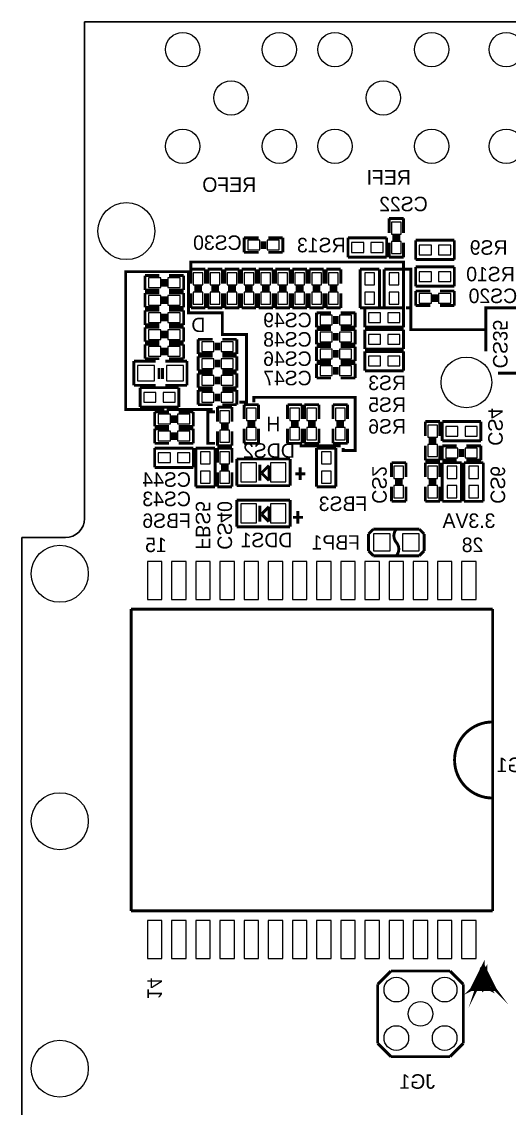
# Model space of a CAD drawing. Extents: x 0 to 69, y -3.5 to 82.6.
# Drawn here: x 0 to 25.6, y 25.5 to 82.6 of the extents above; entities that cross this region are included whole.
import ezdxf

# ---------------------------------------------------------------- set-up
doc = ezdxf.new("R2010")
doc.units = 0
for name, color, linetype in [('BOARD_GEOMETRY_OUTLINE', 3, 'CONTINUOUS'), ('BOARD_GEOMETRY_SILKSCREEN_', 1, 'CONTINUOUS'), ('PACKAGE_GEOMETRY_SILKSCREE', 4, 'CONTINUOUS'), ('PIN_B', 5, 'CONTINUOUS'), ('REF_DES_SILKSCREEN_B', 6, 'CONTINUOUS')]:
    doc.layers.add(name, color=color, linetype=linetype)

msp = doc.modelspace()

# ---------------------------------------------------------------- linework, layer by layer
at = {"layer": 'BOARD_GEOMETRY_OUTLINE'}
msp.add_lwpolyline([(2.29997, 55.499762), (0, 55.499762), (0, 6.09981), (0, 0), (68.999862, 0.001016), (68.999862, 6.09981), (68.999862, 60.299854), (67.399916, 60.299854, -0.414241), (66.399918, 61.299852), (66.399918, 71.09968), (65.299844, 71.09968, -0.414195), (64.299846, 72.099678), (64.299846, 82.599784), (3.299968, 82.599784), (3.299968, 56.49976, -0.414195)], format="xyb", close=True, dxfattribs=at)
for points in [[(3.299968, 82.599784), (64.299846, 82.599784)], [(3.299968, 56.503824), (3.299968, 82.599784)], [(3.299968, 82.599784), (64.299846, 82.599784)], [(3.299968, 56.49976), (3.299968, 82.599784)], [(3.299968, 56.49976), (3.299968, 71.599806)], [(0, 55.499762), (2.302002, 55.499762)], [(0, 55.499762), (2.29997, 55.499762)], [(0, 25.599644), (0, 55.499762)], [(0, 6.09981), (0, 55.499762)], [(0, 55.499762), (2.29997, 55.499762)], [(0, 6.09981), (0, 55.499762)]]:
    msp.add_lwpolyline(points, dxfattribs=at)
msp.add_lwpolyline([(2.29997, 55.499762, 0.414195), (3.299968, 56.49976)], format="xyb", dxfattribs=at)
msp.add_lwpolyline([(2.29997, 55.499762, 0.414195), (3.299968, 56.49976)], format="xyb", dxfattribs=at)
at = {"layer": 'BOARD_GEOMETRY_SILKSCREEN_', "const_width": 0.1524}
for points in [[(8.89, 69.596), (8.89, 69.977), (20.066, 69.977), (20.066, 69.596), (20.447, 69.596), (20.447, 67.564), (20.193, 67.564)], [(7.493, 62.23), (5.461, 62.23), (5.461, 69.469), (8.763, 69.469), (8.763, 67.31), (10.541, 67.31), (10.541, 66.167), (11.811, 66.167), (11.811, 62.611), (11.43, 62.611)], [(20.447, 67.564), (20.447, 66.421), (24.384, 66.421), (24.384, 67.564), (36.195, 67.564), (36.195, 64.135), (25.019, 64.135)], [(24.384, 66.421), (24.384, 65.278)], [(12.192, 62.611), (12.192, 62.865), (17.526, 62.865), (17.526, 60.071), (16.891, 60.071), (16.891, 60.198)], [(7.62, 62.23), (10.033, 62.23)], [(10.16, 62.103), (9.779, 62.103), (9.779, 60.452), (10.16, 60.452)], [(16.764, 60.325), (14.605, 60.325)]]:
    msp.add_lwpolyline(points, dxfattribs=at)
at = {"layer": 'PACKAGE_GEOMETRY_SILKSCREE', "const_width": 0.1524}
for points in [[(19.304, 72.263), (19.304, 71.501)], [(20.066, 72.263), (19.304, 72.263)], [(20.066, 71.501), (20.066, 72.263)], [(19.8882, 71.3232), (19.4818, 71.3232)], [(11.684, 71.247), (11.684, 70.485)], [(12.446, 71.247), (11.684, 71.247)], [(12.6238, 71.0692), (12.6238, 70.6628)], [(12.7762, 71.0692), (12.7762, 70.6628)], [(13.716, 71.247), (12.954, 71.247)], [(13.716, 70.485), (13.716, 71.247)], [(17.145, 71.247), (19.177, 71.247)], [(17.145, 70.231), (17.145, 71.247)], [(19.177, 71.247), (19.177, 70.231)], [(19.304, 70.993), (19.304, 70.231)], [(19.8882, 71.1708), (19.4818, 71.1708)], [(20.066, 70.231), (20.066, 70.993)], [(20.701, 71.12), (22.733, 71.12)], [(20.701, 70.104), (20.701, 71.12)], [(22.733, 71.12), (22.733, 70.104)], [(11.684, 70.485), (12.446, 70.485)], [(12.954, 70.485), (13.716, 70.485)], [(19.177, 70.231), (17.145, 70.231)], [(19.304, 70.231), (20.066, 70.231)], [(8.89, 69.596), (8.89, 68.834)], [(9.652, 69.596), (8.89, 69.596)], [(9.652, 68.834), (9.652, 69.596)], [(9.779, 69.596), (9.779, 68.834)], [(10.541, 69.596), (9.779, 69.596)], [(10.541, 68.834), (10.541, 69.596)], [(10.668, 69.596), (10.668, 68.834)], [(11.43, 69.596), (10.668, 69.596)], [(11.43, 68.834), (11.43, 69.596)], [(11.557, 69.596), (11.557, 68.834)], [(12.319, 69.596), (11.557, 69.596)], [(12.319, 68.834), (12.319, 69.596)], [(12.446, 69.596), (12.446, 68.834)], [(13.208, 69.596), (12.446, 69.596)], [(13.208, 68.834), (13.208, 69.596)], [(13.335, 69.596), (13.335, 68.834)], [(14.097, 69.596), (13.335, 69.596)], [(14.097, 68.834), (14.097, 69.596)], [(14.224, 69.596), (14.224, 68.834)], [(14.986, 69.596), (14.224, 69.596)], [(14.986, 68.834), (14.986, 69.596)], [(15.113, 69.596), (15.113, 68.834)], [(15.875, 69.596), (15.113, 69.596)], [(15.875, 68.834), (15.875, 69.596)], [(16.002, 69.596), (16.002, 68.834)], [(16.764, 69.596), (16.002, 69.596)], [(16.764, 68.834), (16.764, 69.596)], [(17.78, 67.564), (17.78, 69.596)], [(17.78, 69.596), (18.796, 69.596)], [(18.796, 69.596), (18.796, 67.564)], [(19.05, 67.564), (19.05, 69.596)], [(19.05, 69.596), (20.066, 69.596)], [(20.066, 69.596), (20.066, 67.564)], [(22.733, 70.104), (20.701, 70.104)], [(20.701, 69.723), (22.733, 69.723)], [(20.701, 68.707), (20.701, 69.723)], [(22.733, 69.723), (22.733, 68.707)], [(6.477, 69.2658), (6.477, 68.5038)], [(7.239, 69.2658), (6.477, 69.2658)], [(7.4168, 69.088), (7.4168, 68.6816)], [(7.5692, 69.088), (7.5692, 68.6816)], [(8.509, 69.2658), (7.747, 69.2658)], [(8.509, 68.5038), (8.509, 69.2658)], [(6.477, 68.5038), (7.239, 68.5038)], [(7.747, 68.5038), (8.509, 68.5038)], [(9.0678, 68.6562), (9.4742, 68.6562)], [(9.0678, 68.5038), (9.4742, 68.5038)], [(9.9568, 68.6562), (10.3632, 68.6562)], [(9.9568, 68.5038), (10.3632, 68.5038)], [(10.8458, 68.6562), (11.2522, 68.6562)], [(10.8458, 68.5038), (11.2522, 68.5038)], [(11.7348, 68.6562), (12.1412, 68.6562)], [(11.7348, 68.5038), (12.1412, 68.5038)], [(12.6238, 68.6562), (13.0302, 68.6562)], [(12.6238, 68.5038), (13.0302, 68.5038)], [(13.5128, 68.6562), (13.9192, 68.6562)], [(13.5128, 68.5038), (13.9192, 68.5038)], [(14.4018, 68.6562), (14.8082, 68.6562)], [(14.4018, 68.5038), (14.8082, 68.5038)], [(15.2908, 68.6562), (15.6972, 68.6562)], [(15.2908, 68.5038), (15.6972, 68.5038)], [(16.1798, 68.6562), (16.5862, 68.6562)], [(16.1798, 68.5038), (16.5862, 68.5038)], [(22.733, 68.707), (20.701, 68.707)], [(20.701, 68.453), (20.701, 67.691)], [(21.463, 68.453), (20.701, 68.453)], [(22.733, 68.453), (21.971, 68.453)], [(22.733, 67.691), (22.733, 68.453)], [(6.477, 68.3514), (6.477, 67.5894)], [(7.239, 68.3514), (6.477, 68.3514)], [(7.4168, 68.1736), (7.4168, 67.7672)], [(7.5692, 68.1736), (7.5692, 67.7672)], [(8.509, 68.3514), (7.747, 68.3514)], [(8.509, 67.5894), (8.509, 68.3514)], [(8.89, 68.326), (8.89, 67.564)], [(9.652, 67.564), (9.652, 68.326)], [(9.779, 68.326), (9.779, 67.564)], [(10.541, 67.564), (10.541, 68.326)], [(10.668, 68.326), (10.668, 67.564)], [(11.43, 67.564), (11.43, 68.326)], [(11.557, 68.326), (11.557, 67.564)], [(12.319, 67.564), (12.319, 68.326)], [(12.446, 68.326), (12.446, 67.564)], [(13.208, 67.564), (13.208, 68.326)], [(13.335, 68.326), (13.335, 67.564)], [(14.097, 67.564), (14.097, 68.326)], [(14.224, 68.326), (14.224, 67.564)], [(14.986, 67.564), (14.986, 68.326)], [(15.113, 68.326), (15.113, 67.564)], [(15.875, 67.564), (15.875, 68.326)], [(16.002, 68.326), (16.002, 67.564)], [(16.764, 67.564), (16.764, 68.326)], [(21.6408, 67.8688), (21.6408, 68.2752)], [(21.7932, 67.8688), (21.7932, 68.2752)], [(6.477, 67.5894), (7.239, 67.5894)], [(6.477, 67.437), (6.477, 66.675)], [(7.239, 67.437), (6.477, 67.437)], [(7.747, 67.5894), (8.509, 67.5894)], [(8.509, 67.437), (7.747, 67.437)], [(8.509, 66.675), (8.509, 67.437)], [(8.89, 67.564), (9.652, 67.564)], [(9.779, 67.564), (10.541, 67.564)], [(10.668, 67.564), (11.43, 67.564)], [(11.557, 67.564), (12.319, 67.564)], [(12.446, 67.564), (13.208, 67.564)], [(13.335, 67.564), (14.097, 67.564)], [(14.224, 67.564), (14.986, 67.564)], [(15.113, 67.564), (15.875, 67.564)], [(15.494, 67.31), (15.494, 66.548)], [(16.256, 67.31), (15.494, 67.31)], [(16.002, 67.564), (16.764, 67.564)], [(17.526, 67.31), (16.764, 67.31)], [(17.526, 66.548), (17.526, 67.31)], [(18.796, 67.564), (17.78, 67.564)], [(18.034, 67.564), (20.066, 67.564)], [(18.034, 66.548), (18.034, 67.564)], [(20.066, 67.564), (19.05, 67.564)], [(20.066, 67.564), (20.066, 66.548)], [(20.701, 67.691), (21.463, 67.691)], [(21.971, 67.691), (22.733, 67.691)], [(7.4168, 67.2592), (7.4168, 66.8528)], [(7.5692, 67.2592), (7.5692, 66.8528)], [(16.4338, 67.1322), (16.4338, 66.7258)], [(16.5862, 67.1322), (16.5862, 66.7258)], [(6.477, 66.675), (7.239, 66.675)], [(6.477, 66.548), (6.477, 65.786)], [(7.239, 66.548), (6.477, 66.548)], [(7.4168, 66.3702), (7.4168, 65.9638)], [(7.5692, 66.3702), (7.5692, 65.9638)], [(7.747, 66.675), (8.509, 66.675)], [(8.509, 66.548), (7.747, 66.548)], [(8.509, 65.786), (8.509, 66.548)], [(15.494, 66.548), (16.256, 66.548)], [(15.494, 66.421), (15.494, 65.659)], [(16.256, 66.421), (15.494, 66.421)], [(16.4338, 66.2432), (16.4338, 65.8368)], [(16.5862, 66.2432), (16.5862, 65.8368)], [(16.764, 66.548), (17.526, 66.548)], [(17.526, 66.421), (16.764, 66.421)], [(17.526, 65.659), (17.526, 66.421)], [(20.066, 66.548), (18.034, 66.548)], [(18.034, 66.421), (20.066, 66.421)], [(18.034, 65.405), (18.034, 66.421)], [(20.066, 66.421), (20.066, 65.405)], [(6.477, 65.786), (7.239, 65.786)], [(6.477, 65.659), (6.477, 64.897)], [(7.239, 65.659), (6.477, 65.659)], [(7.747, 65.786), (8.509, 65.786)], [(8.509, 65.659), (7.747, 65.659)], [(8.509, 64.897), (8.509, 65.659)], [(9.271, 65.913), (9.271, 65.151)], [(10.033, 65.913), (9.271, 65.913)], [(10.2108, 65.3288), (10.2108, 65.7352)], [(10.3632, 65.3288), (10.3632, 65.7352)], [(11.303, 65.913), (10.541, 65.913)], [(11.303, 65.151), (11.303, 65.913)], [(15.494, 65.659), (16.256, 65.659)], [(16.764, 65.659), (17.526, 65.659)], [(7.4168, 65.4812), (7.4168, 65.0748)], [(7.5692, 65.4812), (7.5692, 65.0748)], [(9.271, 65.151), (10.033, 65.151)], [(9.271, 65.024), (9.271, 64.262)], [(10.033, 65.024), (9.271, 65.024)], [(10.541, 65.151), (11.303, 65.151)], [(11.303, 65.024), (10.541, 65.024)], [(11.303, 64.262), (11.303, 65.024)], [(15.494, 65.532), (15.494, 64.77)], [(16.256, 65.532), (15.494, 65.532)], [(16.4338, 65.3542), (16.4338, 64.9478)], [(16.5862, 65.3542), (16.5862, 64.9478)], [(17.526, 65.532), (16.764, 65.532)], [(17.526, 64.77), (17.526, 65.532)], [(20.066, 65.405), (18.034, 65.405)], [(18.034, 65.278), (20.066, 65.278)], [(18.034, 64.262), (18.034, 65.278)], [(20.066, 65.278), (20.066, 64.262)], [(5.8928, 64.77), (5.8928, 63.5)], [(7.0358, 64.77), (5.8928, 64.77)], [(6.477, 64.897), (7.239, 64.897)], [(7.5438, 64.77), (8.6868, 64.77)], [(7.747, 64.897), (8.509, 64.897)], [(8.6868, 64.77), (8.6868, 63.5)], [(10.2108, 64.4398), (10.2108, 64.8462)], [(10.3632, 64.4398), (10.3632, 64.8462)], [(15.494, 64.77), (16.256, 64.77)], [(15.494, 64.643), (15.494, 63.881)], [(16.256, 64.643), (15.494, 64.643)], [(16.4338, 64.4652), (16.4338, 64.0588)], [(16.5862, 64.4652), (16.5862, 64.0588)], [(16.764, 64.77), (17.526, 64.77)], [(17.526, 64.643), (16.764, 64.643)], [(17.526, 63.881), (17.526, 64.643)], [(7.2136, 64.4144), (7.2136, 63.8302)], [(7.3914, 64.4144), (7.3914, 63.8302)], [(9.271, 64.262), (10.033, 64.262)], [(9.271, 64.135), (9.271, 63.373)], [(10.033, 64.135), (9.271, 64.135)], [(10.2108, 63.5508), (10.2108, 63.9572)], [(10.3632, 63.5508), (10.3632, 63.9572)], [(10.541, 64.262), (11.303, 64.262)], [(11.303, 64.135), (10.541, 64.135)], [(11.303, 63.373), (11.303, 64.135)], [(15.494, 63.881), (16.256, 63.881)], [(16.764, 63.881), (17.526, 63.881)], [(20.066, 64.262), (18.034, 64.262)], [(5.8928, 63.5), (7.0358, 63.5)], [(6.223, 63.373), (8.255, 63.373)], [(6.223, 62.357), (6.223, 63.373)], [(8.6868, 63.5), (7.5438, 63.5)], [(8.255, 63.373), (8.255, 62.357)], [(9.271, 63.373), (10.033, 63.373)], [(10.541, 63.373), (11.303, 63.373)], [(9.271, 63.246), (9.271, 62.484)], [(10.033, 63.246), (9.271, 63.246)], [(10.2108, 62.6618), (10.2108, 63.0682)], [(10.3632, 62.6618), (10.3632, 63.0682)], [(11.303, 63.246), (10.541, 63.246)], [(11.303, 62.484), (11.303, 63.246)], [(8.255, 62.357), (6.223, 62.357)], [(9.271, 62.484), (10.033, 62.484)], [(10.287, 62.357), (10.287, 61.595)], [(11.049, 62.357), (10.287, 62.357)], [(10.541, 62.484), (11.303, 62.484)], [(11.049, 61.595), (11.049, 62.357)], [(11.684, 62.484), (11.684, 61.722)], [(12.446, 62.484), (11.684, 62.484)], [(12.446, 61.722), (12.446, 62.484)], [(13.97, 62.484), (13.97, 61.722)], [(14.732, 62.484), (13.97, 62.484)], [(14.732, 61.722), (14.732, 62.484)], [(14.859, 62.484), (14.859, 61.722)], [(15.621, 62.484), (14.859, 62.484)], [(15.621, 61.722), (15.621, 62.484)], [(16.3576, 62.484), (16.3576, 61.722)], [(17.1196, 62.484), (16.3576, 62.484)], [(17.1196, 61.722), (17.1196, 62.484)], [(6.985, 62.103), (6.985, 61.341)], [(7.747, 62.103), (6.985, 62.103)], [(7.9248, 61.9252), (7.9248, 61.5188)], [(8.0772, 61.9252), (8.0772, 61.5188)], [(9.017, 62.103), (8.255, 62.103)], [(9.017, 61.341), (9.017, 62.103)], [(21.209, 61.595), (21.209, 60.833)], [(21.971, 61.595), (21.209, 61.595)], [(21.971, 60.833), (21.971, 61.595)], [(22.098, 61.595), (24.13, 61.595)], [(22.098, 60.579), (22.098, 61.595)], [(24.13, 61.595), (24.13, 60.579)], [(6.985, 61.341), (7.747, 61.341)], [(6.985, 61.214), (6.985, 60.452)], [(7.747, 61.214), (6.985, 61.214)], [(7.9248, 61.0362), (7.9248, 60.6298)], [(8.0772, 61.0362), (8.0772, 60.6298)], [(8.255, 61.341), (9.017, 61.341)], [(9.017, 61.214), (8.255, 61.214)], [(9.017, 60.452), (9.017, 61.214)], [(10.287, 61.087), (10.287, 60.325)], [(10.8712, 61.4172), (10.4648, 61.4172)], [(10.8712, 61.2648), (10.4648, 61.2648)], [(11.049, 60.325), (11.049, 61.087)], [(11.684, 61.214), (11.684, 60.452)], [(12.2682, 61.5442), (11.8618, 61.5442)], [(12.2682, 61.3918), (11.8618, 61.3918)], [(12.446, 60.452), (12.446, 61.214)], [(13.97, 61.214), (13.97, 60.452)], [(14.5542, 61.5442), (14.1478, 61.5442)], [(14.5542, 61.3918), (14.1478, 61.3918)], [(14.732, 60.452), (14.732, 61.214)], [(14.859, 61.214), (14.859, 60.452)], [(15.4432, 61.5442), (15.0368, 61.5442)], [(15.4432, 61.3918), (15.0368, 61.3918)], [(15.621, 60.452), (15.621, 61.214)], [(16.3576, 61.214), (16.3576, 60.452)], [(16.9418, 61.5442), (16.5354, 61.5442)], [(16.9418, 61.3918), (16.5354, 61.3918)], [(17.1196, 60.452), (17.1196, 61.214)], [(6.985, 60.452), (7.747, 60.452)], [(8.255, 60.452), (9.017, 60.452)], [(11.684, 60.452), (12.446, 60.452)], [(13.97, 60.452), (14.732, 60.452)], [(14.859, 60.452), (15.621, 60.452)], [(16.3576, 60.452), (17.1196, 60.452)], [(21.7932, 60.6552), (21.3868, 60.6552)], [(21.7932, 60.5028), (21.3868, 60.5028)], [(24.13, 60.579), (22.098, 60.579)], [(6.985, 60.198), (9.017, 60.198)], [(6.985, 59.182), (6.985, 60.198)], [(9.017, 60.198), (9.017, 59.182)], [(9.144, 60.198), (10.16, 60.198)], [(9.144, 58.166), (9.144, 60.198)], [(10.16, 60.198), (10.16, 58.166)], [(10.287, 60.325), (11.049, 60.325)], [(10.287, 60.198), (10.287, 59.436)], [(11.049, 60.198), (10.287, 60.198)], [(11.049, 59.436), (11.049, 60.198)], [(15.494, 60.198), (16.51, 60.198)], [(15.494, 58.166), (15.494, 60.198)], [(16.51, 60.198), (16.51, 58.166)], [(21.209, 60.325), (21.209, 59.563)], [(21.971, 59.563), (21.971, 60.325)], [(22.098, 60.325), (22.098, 59.563)], [(22.86, 60.325), (22.098, 60.325)], [(23.0378, 59.7408), (23.0378, 60.1472)], [(23.1902, 59.7408), (23.1902, 60.1472)], [(24.13, 60.325), (23.368, 60.325)], [(24.13, 59.563), (24.13, 60.325)], [(11.300206, 58.227976), (11.300206, 59.628024)], [(11.300206, 59.628024), (14.100048, 59.628024)], [(12.510008, 59.3344), (12.510008, 58.4962)], [(14.100048, 59.628024), (14.100048, 58.227976)], [(19.431, 59.436), (19.431, 58.674)], [(20.193, 59.436), (19.431, 59.436)], [(20.193, 58.674), (20.193, 59.436)], [(21.209, 59.563), (21.971, 59.563)], [(21.209, 59.436), (21.209, 58.674)], [(21.971, 59.436), (21.209, 59.436)], [(21.971, 58.674), (21.971, 59.436)], [(22.098, 59.563), (22.86, 59.563)], [(22.098, 59.436), (23.114, 59.436)], [(22.098, 57.404), (22.098, 59.436)], [(23.114, 59.436), (23.114, 57.404)], [(23.241, 57.404), (23.241, 59.436)], [(23.241, 59.436), (24.257, 59.436)], [(23.368, 59.563), (24.13, 59.563)], [(24.257, 59.436), (24.257, 57.404)], [(9.017, 59.182), (6.985, 59.182)], [(10.287, 58.928), (10.287, 58.166)], [(10.4648, 59.2582), (10.8712, 59.2582)], [(10.4648, 59.1058), (10.8712, 59.1058)], [(11.049, 58.166), (11.049, 58.928)], [(12.611608, 58.9026), (12.992608, 59.2836)], [(12.611608, 58.8772), (12.611608, 58.9026)], [(12.992608, 58.4962), (12.611608, 58.8772)], [(12.992608, 59.2836), (12.992608, 58.4962)], [(14.9098, 58.8518), (14.3764, 58.8518)], [(14.6304, 59.182), (14.6304, 58.5216)], [(10.16, 58.166), (9.144, 58.166)], [(10.287, 58.166), (11.049, 58.166)], [(14.100048, 58.227976), (11.300206, 58.227976)], [(16.51, 58.166), (15.494, 58.166)], [(19.431, 58.166), (19.431, 57.404)], [(20.0152, 58.4962), (19.6088, 58.4962)], [(20.0152, 58.3438), (19.6088, 58.3438)], [(20.193, 57.404), (20.193, 58.166)], [(21.209, 58.166), (21.209, 57.404)], [(21.7932, 58.4962), (21.3868, 58.4962)], [(21.7932, 58.3438), (21.3868, 58.3438)], [(21.971, 57.404), (21.971, 58.166)], [(11.300206, 56.068976), (11.300206, 57.469024)], [(11.300206, 57.469024), (14.100048, 57.469024)], [(12.510008, 57.1754), (12.510008, 56.3372)], [(12.611608, 56.7436), (12.992608, 57.1246)], [(12.992608, 57.1246), (12.992608, 56.3372)], [(14.100048, 57.469024), (14.100048, 56.068976)], [(19.431, 57.404), (20.193, 57.404)], [(21.209, 57.404), (21.971, 57.404)], [(23.114, 57.404), (22.098, 57.404)], [(24.257, 57.404), (23.241, 57.404)], [(12.611608, 56.7182), (12.611608, 56.7436)], [(12.992608, 56.3372), (12.611608, 56.7182)], [(14.7828, 56.5658), (14.2494, 56.5658)], [(14.5034, 56.896), (14.5034, 56.2356)], [(14.100048, 56.068976), (11.300206, 56.068976)], [(18.2245, 55.6895), (18.4785, 55.9435)], [(18.4785, 55.9435), (20.8915, 55.9435)], [(20.8915, 55.9435), (21.1455, 55.6895)], [(18.2245, 54.8005), (18.2245, 55.6895)], [(21.1455, 55.6895), (21.1455, 54.8005)], [(18.4785, 54.5465), (18.2245, 54.8005)], [(21.1455, 54.8005), (20.8915, 54.5465)], [(20.8915, 54.5465), (18.4785, 54.5465)], [(5.744972, 35.88512), (5.744972, 51.74488)], [(5.744972, 51.74488), (24.744934, 51.74488)], [(24.744934, 51.74488), (24.744934, 35.88512)], [(24.744934, 35.88512), (5.744972, 35.88512)], [(24.257, 33.02), (24.892, 31.75), (23.622, 31.75), (24.257, 33.02), (24.257, 31.75), (23.622, 31.75), (24.257, 33.02), (24.257, 31.75), (24.638, 32.004), (24.13, 32.512), (23.876, 32.004), (24.892, 31.75), (24.384, 32.512), (24.384, 32.766), (23.876, 31.75), (24.13, 32.512), (24.892, 31.75), (24.13, 32.766), (23.876, 31.75), (24.638, 32.004), (24.384, 32.512), (23.622, 31.75), (24.13, 32.004), (24.638, 31.75), (24.13, 32.512), (24.13, 32.004), (24.384, 32.004)], [(19.404838, 32.729932), (18.704814, 32.029908)], [(22.504908, 32.729932), (19.404838, 32.729932)], [(23.204932, 32.029908), (22.504908, 32.729932)], [(18.704814, 32.029908), (18.704814, 28.929838)], [(23.204932, 28.929838), (23.204932, 32.029908)], [(18.704814, 28.929838), (19.404838, 28.229814)], [(22.504908, 28.229814), (23.204932, 28.929838)], [(19.404838, 28.229814), (22.504908, 28.229814)]]:
    msp.add_lwpolyline(points, dxfattribs=at)
for points in [[(19.685, 55.9435, 0.366409), (19.685, 55.244746)], [(19.685, 55.244746), (19.685, 55.245, -0.366409), (19.685, 54.546246)], [(24.744934, 41.815004, -1), (24.744934, 45.814996)]]:
    msp.add_lwpolyline(points, format="xyb", dxfattribs=at)
at = {"layer": 'PIN_B'}
for points in [[(19.431, 71.4375), (19.939, 71.4375), (19.939, 72.0725), (19.431, 72.0725)], [(12.5095, 70.612), (12.5095, 71.12), (11.8745, 71.12), (11.8745, 70.612)], [(13.5255, 70.612), (13.5255, 71.12), (12.8905, 71.12), (12.8905, 70.612)], [(17.9705, 70.485), (17.9705, 70.993), (17.3355, 70.993), (17.3355, 70.485)], [(18.9865, 70.485), (18.9865, 70.993), (18.3515, 70.993), (18.3515, 70.485)], [(19.431, 70.4215), (19.939, 70.4215), (19.939, 71.0565), (19.431, 71.0565)], [(21.5265, 70.358), (21.5265, 70.866), (20.8915, 70.866), (20.8915, 70.358)], [(22.5425, 70.358), (22.5425, 70.866), (21.9075, 70.866), (21.9075, 70.358)], [(7.3025, 68.6308), (7.3025, 69.1388), (6.6675, 69.1388), (6.6675, 68.6308)], [(8.3185, 68.6308), (8.3185, 69.1388), (7.6835, 69.1388), (7.6835, 68.6308)], [(9.525, 69.4055), (9.017, 69.4055), (9.017, 68.7705), (9.525, 68.7705)], [(10.414, 69.4055), (9.906, 69.4055), (9.906, 68.7705), (10.414, 68.7705)], [(11.303, 69.4055), (10.795, 69.4055), (10.795, 68.7705), (11.303, 68.7705)], [(12.192, 69.4055), (11.684, 69.4055), (11.684, 68.7705), (12.192, 68.7705)], [(13.081, 69.4055), (12.573, 69.4055), (12.573, 68.7705), (13.081, 68.7705)], [(13.97, 69.4055), (13.462, 69.4055), (13.462, 68.7705), (13.97, 68.7705)], [(14.859, 69.4055), (14.351, 69.4055), (14.351, 68.7705), (14.859, 68.7705)], [(15.748, 69.4055), (15.24, 69.4055), (15.24, 68.7705), (15.748, 68.7705)], [(16.637, 69.4055), (16.129, 69.4055), (16.129, 68.7705), (16.637, 68.7705)], [(18.542, 69.4055), (18.034, 69.4055), (18.034, 68.7705), (18.542, 68.7705)], [(19.812, 69.4055), (19.304, 69.4055), (19.304, 68.7705), (19.812, 68.7705)], [(21.5265, 68.961), (21.5265, 69.469), (20.8915, 69.469), (20.8915, 68.961)], [(22.5425, 68.961), (22.5425, 69.469), (21.9075, 69.469), (21.9075, 68.961)], [(7.3025, 67.7164), (7.3025, 68.2244), (6.6675, 68.2244), (6.6675, 67.7164)], [(8.3185, 67.7164), (8.3185, 68.2244), (7.6835, 68.2244), (7.6835, 67.7164)], [(9.525, 68.3895), (9.017, 68.3895), (9.017, 67.7545), (9.525, 67.7545)], [(10.414, 68.3895), (9.906, 68.3895), (9.906, 67.7545), (10.414, 67.7545)], [(11.303, 68.3895), (10.795, 68.3895), (10.795, 67.7545), (11.303, 67.7545)], [(12.192, 68.3895), (11.684, 68.3895), (11.684, 67.7545), (12.192, 67.7545)], [(13.081, 68.3895), (12.573, 68.3895), (12.573, 67.7545), (13.081, 67.7545)], [(13.97, 68.3895), (13.462, 68.3895), (13.462, 67.7545), (13.97, 67.7545)], [(14.859, 68.3895), (14.351, 68.3895), (14.351, 67.7545), (14.859, 67.7545)], [(15.748, 68.3895), (15.24, 68.3895), (15.24, 67.7545), (15.748, 67.7545)], [(16.637, 68.3895), (16.129, 68.3895), (16.129, 67.7545), (16.637, 67.7545)], [(18.542, 68.3895), (18.034, 68.3895), (18.034, 67.7545), (18.542, 67.7545)], [(19.812, 68.3895), (19.304, 68.3895), (19.304, 67.7545), (19.812, 67.7545)], [(20.8915, 68.326), (20.8915, 67.818), (21.5265, 67.818), (21.5265, 68.326)], [(21.9075, 68.326), (21.9075, 67.818), (22.5425, 67.818), (22.5425, 68.326)], [(7.3025, 66.802), (7.3025, 67.31), (6.6675, 67.31), (6.6675, 66.802)], [(8.3185, 66.802), (8.3185, 67.31), (7.6835, 67.31), (7.6835, 66.802)], [(16.3195, 66.675), (16.3195, 67.183), (15.6845, 67.183), (15.6845, 66.675)], [(17.3355, 66.675), (17.3355, 67.183), (16.7005, 67.183), (16.7005, 66.675)], [(18.2245, 67.31), (18.2245, 66.802), (18.8595, 66.802), (18.8595, 67.31)], [(19.2405, 67.31), (19.2405, 66.802), (19.8755, 66.802), (19.8755, 67.31)], [(7.3025, 65.913), (7.3025, 66.421), (6.6675, 66.421), (6.6675, 65.913)], [(8.3185, 65.913), (8.3185, 66.421), (7.6835, 66.421), (7.6835, 65.913)], [(16.3195, 65.786), (16.3195, 66.294), (15.6845, 66.294), (15.6845, 65.786)], [(17.3355, 65.786), (17.3355, 66.294), (16.7005, 66.294), (16.7005, 65.786)], [(9.4615, 65.786), (9.4615, 65.278), (10.0965, 65.278), (10.0965, 65.786)], [(10.4775, 65.786), (10.4775, 65.278), (11.1125, 65.278), (11.1125, 65.786)], [(18.2245, 66.167), (18.2245, 65.659), (18.8595, 65.659), (18.8595, 66.167)], [(19.2405, 66.167), (19.2405, 65.659), (19.8755, 65.659), (19.8755, 66.167)], [(7.3025, 65.024), (7.3025, 65.532), (6.6675, 65.532), (6.6675, 65.024)], [(8.3185, 65.024), (8.3185, 65.532), (7.6835, 65.532), (7.6835, 65.024)], [(16.3195, 64.897), (16.3195, 65.405), (15.6845, 65.405), (15.6845, 64.897)], [(17.3355, 64.897), (17.3355, 65.405), (16.7005, 65.405), (16.7005, 64.897)], [(6.9723, 63.7286), (6.9723, 64.5414), (6.0833, 64.5414), (6.0833, 63.7286)], [(8.4963, 63.7286), (8.4963, 64.5414), (7.6073, 64.5414), (7.6073, 63.7286)], [(9.4615, 64.897), (9.4615, 64.389), (10.0965, 64.389), (10.0965, 64.897)], [(10.4775, 64.897), (10.4775, 64.389), (11.1125, 64.389), (11.1125, 64.897)], [(16.3195, 64.008), (16.3195, 64.516), (15.6845, 64.516), (15.6845, 64.008)], [(17.3355, 64.008), (17.3355, 64.516), (16.7005, 64.516), (16.7005, 64.008)], [(18.2245, 65.024), (18.2245, 64.516), (18.8595, 64.516), (18.8595, 65.024)], [(19.2405, 65.024), (19.2405, 64.516), (19.8755, 64.516), (19.8755, 65.024)], [(9.4615, 64.008), (9.4615, 63.5), (10.0965, 63.5), (10.0965, 64.008)], [(10.4775, 64.008), (10.4775, 63.5), (11.1125, 63.5), (11.1125, 64.008)], [(6.4135, 63.119), (6.4135, 62.611), (7.0485, 62.611), (7.0485, 63.119)], [(7.4295, 63.119), (7.4295, 62.611), (8.0645, 62.611), (8.0645, 63.119)], [(9.4615, 63.119), (9.4615, 62.611), (10.0965, 62.611), (10.0965, 63.119)], [(10.4775, 63.119), (10.4775, 62.611), (11.1125, 62.611), (11.1125, 63.119)], [(11.811, 61.6585), (12.319, 61.6585), (12.319, 62.2935), (11.811, 62.2935)], [(14.097, 61.6585), (14.605, 61.6585), (14.605, 62.2935), (14.097, 62.2935)], [(14.986, 61.6585), (15.494, 61.6585), (15.494, 62.2935), (14.986, 62.2935)], [(16.4846, 61.6585), (16.9926, 61.6585), (16.9926, 62.2935), (16.4846, 62.2935)], [(7.8105, 61.468), (7.8105, 61.976), (7.1755, 61.976), (7.1755, 61.468)], [(8.8265, 61.468), (8.8265, 61.976), (8.1915, 61.976), (8.1915, 61.468)], [(10.414, 61.5315), (10.922, 61.5315), (10.922, 62.1665), (10.414, 62.1665)], [(7.8105, 60.579), (7.8105, 61.087), (7.1755, 61.087), (7.1755, 60.579)], [(8.8265, 60.579), (8.8265, 61.087), (8.1915, 61.087), (8.1915, 60.579)], [(10.414, 60.5155), (10.922, 60.5155), (10.922, 61.1505), (10.414, 61.1505)], [(11.811, 60.6425), (12.319, 60.6425), (12.319, 61.2775), (11.811, 61.2775)], [(14.097, 60.6425), (14.605, 60.6425), (14.605, 61.2775), (14.097, 61.2775)], [(14.986, 60.6425), (15.494, 60.6425), (15.494, 61.2775), (14.986, 61.2775)], [(16.4846, 60.6425), (16.9926, 60.6425), (16.9926, 61.2775), (16.4846, 61.2775)], [(21.336, 60.7695), (21.844, 60.7695), (21.844, 61.4045), (21.336, 61.4045)], [(22.9235, 60.833), (22.9235, 61.341), (22.2885, 61.341), (22.2885, 60.833)], [(23.9395, 60.833), (23.9395, 61.341), (23.3045, 61.341), (23.3045, 60.833)], [(7.1755, 59.944), (7.1755, 59.436), (7.8105, 59.436), (7.8105, 59.944)], [(8.1915, 59.944), (8.1915, 59.436), (8.8265, 59.436), (8.8265, 59.944)], [(9.398, 59.3725), (9.906, 59.3725), (9.906, 60.0075), (9.398, 60.0075)], [(10.922, 60.0075), (10.414, 60.0075), (10.414, 59.3725), (10.922, 59.3725)], [(15.748, 59.3725), (16.256, 59.3725), (16.256, 60.0075), (15.748, 60.0075)], [(21.336, 59.7535), (21.844, 59.7535), (21.844, 60.3885), (21.336, 60.3885)], [(22.2885, 60.198), (22.2885, 59.69), (22.9235, 59.69), (22.9235, 60.198)], [(23.3045, 60.198), (23.3045, 59.69), (23.9395, 59.69), (23.9395, 60.198)], [(12.331446, 58.4327), (12.331446, 59.4233), (11.518646, 59.4233), (11.518646, 58.4327)], [(13.881608, 58.4327), (13.881608, 59.4233), (13.068808, 59.4233), (13.068808, 58.4327)], [(9.398, 58.3565), (9.906, 58.3565), (9.906, 58.9915), (9.398, 58.9915)], [(10.922, 58.9915), (10.414, 58.9915), (10.414, 58.3565), (10.922, 58.3565)], [(15.748, 58.3565), (16.256, 58.3565), (16.256, 58.9915), (15.748, 58.9915)], [(19.558, 58.6105), (20.066, 58.6105), (20.066, 59.2455), (19.558, 59.2455)], [(21.336, 58.6105), (21.844, 58.6105), (21.844, 59.2455), (21.336, 59.2455)], [(22.352, 58.6105), (22.86, 58.6105), (22.86, 59.2455), (22.352, 59.2455)], [(24.003, 59.2455), (23.495, 59.2455), (23.495, 58.6105), (24.003, 58.6105)], [(19.558, 57.5945), (20.066, 57.5945), (20.066, 58.2295), (19.558, 58.2295)], [(21.336, 57.5945), (21.844, 57.5945), (21.844, 58.2295), (21.336, 58.2295)], [(22.352, 57.5945), (22.86, 57.5945), (22.86, 58.2295), (22.352, 58.2295)], [(24.003, 58.2295), (23.495, 58.2295), (23.495, 57.5945), (24.003, 57.5945)], [(12.331446, 56.2737), (12.331446, 57.2643), (11.518646, 57.2643), (11.518646, 56.2737)], [(13.881608, 56.2737), (13.881608, 57.2643), (13.068808, 57.2643), (13.068808, 56.2737)], [(18.4785, 55.6895), (18.4785, 54.8005), (19.3675, 54.8005), (19.3675, 55.6895)], [(20.0025, 55.6895), (20.0025, 54.8005), (20.8915, 54.8005), (20.8915, 55.6895)], [(6.604, 52.241704), (7.366, 52.241704), (7.366, 54.248304), (6.604, 54.248304)], [(7.874, 52.241704), (8.636, 52.241704), (8.636, 54.248304), (7.874, 54.248304)], [(9.144, 52.241704), (9.906, 52.241704), (9.906, 54.248304), (9.144, 54.248304)], [(10.414, 52.241704), (11.176, 52.241704), (11.176, 54.248304), (10.414, 54.248304)], [(11.684, 52.241704), (12.446, 52.241704), (12.446, 54.248304), (11.684, 54.248304)], [(12.954, 52.241704), (13.716, 52.241704), (13.716, 54.248304), (12.954, 54.248304)], [(14.224, 52.241704), (14.986, 52.241704), (14.986, 54.248304), (14.224, 54.248304)], [(15.494, 52.241704), (16.256, 52.241704), (16.256, 54.248304), (15.494, 54.248304)], [(16.764, 52.241704), (17.526, 52.241704), (17.526, 54.248304), (16.764, 54.248304)], [(18.034, 52.241704), (18.796, 52.241704), (18.796, 54.248304), (18.034, 54.248304)], [(19.304, 52.241704), (20.066, 52.241704), (20.066, 54.248304), (19.304, 54.248304)], [(20.574, 52.241704), (21.336, 52.241704), (21.336, 54.248304), (20.574, 54.248304)], [(21.844, 52.241704), (22.606, 52.241704), (22.606, 54.248304), (21.844, 54.248304)], [(23.114, 52.241704), (23.876, 52.241704), (23.876, 54.248304), (23.114, 54.248304)], [(6.604, 33.381696), (7.366, 33.381696), (7.366, 35.388296), (6.604, 35.388296)], [(7.874, 33.381696), (8.636, 33.381696), (8.636, 35.388296), (7.874, 35.388296)], [(9.144, 33.381696), (9.906, 33.381696), (9.906, 35.388296), (9.144, 35.388296)], [(10.414, 33.381696), (11.176, 33.381696), (11.176, 35.388296), (10.414, 35.388296)], [(11.684, 33.381696), (12.446, 33.381696), (12.446, 35.388296), (11.684, 35.388296)], [(12.954, 33.381696), (13.716, 33.381696), (13.716, 35.388296), (12.954, 35.388296)], [(14.224, 33.381696), (14.986, 33.381696), (14.986, 35.388296), (14.224, 35.388296)], [(15.494, 33.381696), (16.256, 33.381696), (16.256, 35.388296), (15.494, 35.388296)], [(16.764, 33.381696), (17.526, 33.381696), (17.526, 35.388296), (16.764, 35.388296)], [(18.034, 33.381696), (18.796, 33.381696), (18.796, 35.388296), (18.034, 35.388296)], [(19.304, 33.381696), (20.066, 33.381696), (20.066, 35.388296), (19.304, 35.388296)], [(20.574, 33.381696), (21.336, 33.381696), (21.336, 35.388296), (20.574, 35.388296)], [(21.844, 33.381696), (22.606, 33.381696), (22.606, 35.388296), (21.844, 35.388296)], [(23.114, 33.381696), (23.876, 33.381696), (23.876, 35.388296), (23.114, 35.388296)]]:
    msp.add_lwpolyline(points, close=True, dxfattribs=at)
for centre, radius in [((8.459724, 81.139792), 0.9017), ((13.539724, 81.139792), 0.9017), ((16.459708, 81.139792), 0.9017), ((21.539708, 81.139792), 0.9017), ((25.459944, 81.139792), 0.9017), ((10.999724, 78.599792), 0.9017), ((18.999708, 78.599792), 0.9017), ((8.459724, 76.059792), 0.9017), ((13.539724, 76.059792), 0.9017), ((16.459708, 76.059792), 0.9017), ((21.539708, 76.059792), 0.9017), ((25.459944, 76.059792), 0.9017), ((5.500116, 71.599806), 1.4986), ((23.368, 63.64986), 1.3335), ((2.00025, 53.599842), 1.4986), ((2.00025, 40.599868), 1.4986), ((19.685, 31.75), 0.6477), ((22.224746, 31.75), 0.6477), ((20.955, 30.48), 0.6477), ((19.685, 29.21), 0.6477), ((22.224746, 29.21), 0.6477), ((2.00025, 27.599894), 1.4986)]:
    msp.add_circle(centre, radius, dxfattribs=at)

# ---------------------------------------------------------------- texts
at = {"layer": 'BOARD_GEOMETRY_SILKSCREEN_', "text_generation_flag": 2, "width": 1.000333}
for s, p in [('REFI', (20.447, 74.041)), ('REFO', (12.319, 73.66)), ('D', (9.652, 66.294)), ('H', (13.589, 61.087)), ('3.3VA', (24.892, 56.007))]:
    msp.add_text(s, height=0.762, dxfattribs=at).set_placement(p)
at = {"layer": 'PACKAGE_GEOMETRY_SILKSCREE', "text_generation_flag": 2, "width": 1.000333}
for s, p in [('15', (7.62, 54.737)), ('28', (24.257, 54.737))]:
    msp.add_text(s, height=0.762, dxfattribs=at).set_placement(p)
msp.add_text('14', height=0.762, rotation=270, dxfattribs=at).set_placement((6.604, 31.242))
at = {"layer": 'REF_DES_SILKSCREEN_B', "text_generation_flag": 2, "width": 1.000333}
for s, p in [('CS22', (21.336, 72.644)), ('CS30', (11.557, 70.612)), ('RS13', (17.018, 70.485)), ('RS9', (25.527254, 70.358)), ('RS10', (25.908254, 68.961)), ('CS20', (26.035, 67.818)), ('CS49', (15.240254, 66.548)), ('CS48', (15.240254, 65.532)), ('CS46', (15.24, 64.516)), ('CS47', (15.24, 63.5)), ('RS3', (20.193254, 63.246)), ('RS5', (20.193254, 62.103)), ('RS6', (20.193254, 60.96)), ('DDS2', (14.351, 59.69)), ('CS44', (8.890254, 58.166)), ('CS43', (8.890254, 57.15)), ('FBS3', (18.161, 56.896)), ('FBS6', (8.890254, 56.007)), ('DDS1', (14.224, 54.991)), ('FBP1', (17.78, 54.864)), ('UG1', (27.051, 43.18)), ('JG1', (21.717, 26.543))]:
    msp.add_text(s, height=0.762, dxfattribs=at).set_placement(p)
for s, p in [('CS35', (24.765, 64.389)), ('CS4', (24.511, 60.325)), ('CS2', (18.415, 57.277)), ('CS6', (24.638, 57.277)), ('FBS5', (9.144, 54.864)), ('CS40', (10.287, 54.864))]:
    msp.add_text(s, height=0.762, rotation=270, dxfattribs=at).set_placement(p)

doc.saveas('drawing.dxf')
